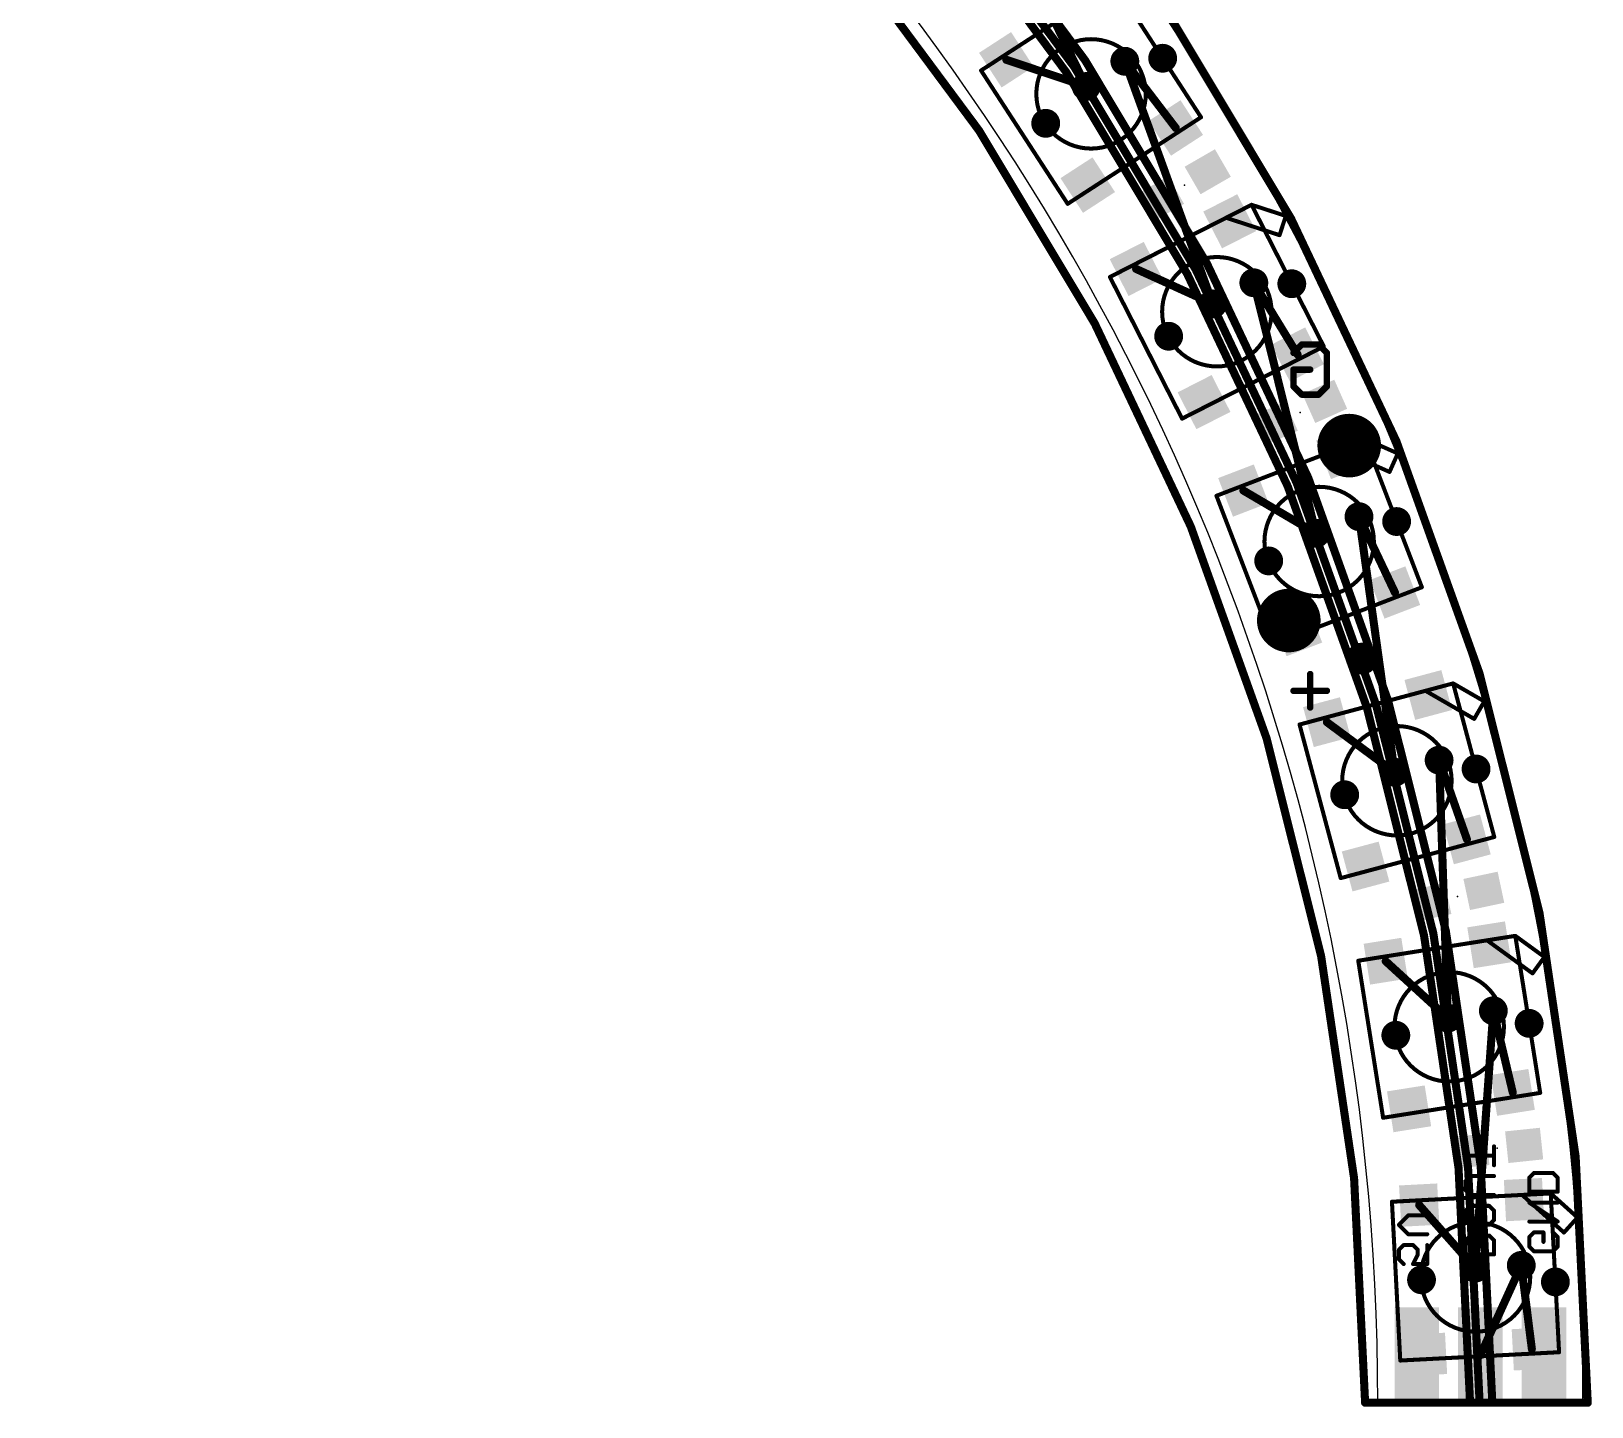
# Model space of a CAD drawing. Extents: x -0.1 to 79.1, y -0.1 to 79.1.
# Drawn here: x 30.06 to 79.13, y -0.13 to 43.13 of the extents above; entities that cross this region are included whole.
import ezdxf

# ---------------------------------------------------------------- set-up
doc = ezdxf.new("R2010")
doc.units = 0
for name, color, linetype in [('1', 12, 'CONTINUOUS'), ('16', 132, 'CONTINUOUS'), ('18', 110, 'CONTINUOUS'), ('20', 53, 'CONTINUOUS'), ('21', 40, 'CONTINUOUS'), ('22', 6, 'CONTINUOUS'), ('23', 53, 'CONTINUOUS'), ('24', 53, 'CONTINUOUS')]:
    doc.layers.add(name, color=color, linetype=linetype)

# ---------------------------------------------------------------- blocks, each defined once
blk = doc.blocks.new('RECT')
blk.add_solid([(-0.5, -0.5), (0.5, -0.5), (-0.5, 0.5), (0.5, 0.5)])
blk = doc.blocks.new('PIE')
at = {"const_width": 0.5}
blk.add_lwpolyline([(0, -0.25, 1), (0, 0.25, 1), (0, -0.25)], format="xyb", dxfattribs=at)
blk = doc.blocks.new('ROUNDV')
at = {"const_width": 0.5}
blk.add_lwpolyline([(0, -0.25, 1), (0, 0.25, 1), (0, -0.25)], format="xyb", dxfattribs=at)

msp = doc.modelspace()

# ---------------------------------------------------------------- linework, layer by layer
at = {"layer": '1'}
for points, const_width in [([(79, 0, 0.4142), (0, 79)], 0.254), ([(75.6, 0, 0.4142), (0, 75.6)], 0.254), ([(72, 0, 0.4142), (0, 72)], 0.254), ([(72, 0, 0.4142), (0, 72)], 0.254), ([(60.7387, 42.2933, 1), (60.6984, 42.1729)], 0.127), ([(64.4946, 42.2256, 1), (64.3936, 42.1486)], 0.127), ([(63.2108, 41.3327, 1), (63.2511, 41.4532)], 0.127), ([(65.9955, 40.0502, 1), (66.0964, 40.1272)], 0.127), ([(64.8268, 35.7127, 1), (64.7741, 35.5972)], 0.127), ([(68.5551, 35.2528, 1), (68.4466, 35.1867)], 0.127), ([(67.185, 34.499, 1), (67.2376, 34.6145)], 0.127), ([(69.8203, 32.9323, 1), (69.9288, 32.9984)], 0.127), ([(68.2047, 28.7409, 1), (68.1402, 28.6314)], 0.127), ([(71.8644, 27.8937, 1), (71.7497, 27.8393)], 0.127), ([(70.4231, 27.2872, 1), (70.4875, 27.3967)], 0.127), ([(72.8802, 25.4537, 1), (72.995, 25.5081)], 0.127), ([(70.8353, 21.4541, 1), (70.7597, 21.352)], 0.127), ([(74.3864, 20.229, 1), (74.2666, 20.187)], 0.127), ([(72.8896, 19.7765, 1), (72.9651, 19.8786)], 0.127), ([(75.1416, 17.6962, 1), (75.2614, 17.7383)], 0.127), ([(72.6898, 13.9323, 1), (72.604, 13.8386)], 0.127), ([(76.0935, 12.3427, 1), (75.9699, 12.3134)], 0.127), ([(74.5575, 12.0492, 1), (74.6433, 12.1428)], 0.127), ([(76.5797, 9.7449, 1), (76.7033, 9.7742)], 0.127), ([(73.7479, 6.2578, 1), (73.6528, 6.1736)], 0.127), ([(76.973, 4.328, 1), (76.847, 4.312)], 0.127), ([(75.4085, 4.1898, 1), (75.5036, 4.2739)], 0.127), ([(77.1788, 1.6869, 1), (77.3048, 1.7028)], 0.127), ([(72, 0.0635, 1), (72, -0.0635)], 0.127), ([(72, 0.0635, 1), (72, -0.0635)], 0.127), ([(71.9365, 0, 1), (72.0635, 0)], 0.127), ([(71.9365, 0, 1), (72.0635, 0)], 0.127), ([(75.5365, 0, 1), (75.6635, 0)], 0.127), ([(75.6, -0.0635, 1), (75.6, 0.0635)], 0.127), ([(78.9365, 0, 1), (79.0635, 0)], 0.127), ([(79, -0.0635, 1), (79, 0.0635)], 0.127)]:
    msp.add_lwpolyline(points, format="xyb", dxfattribs=dict(at, const_width=const_width))
at = {"layer": '1', "const_width": 0.254}
for points in [[(63.2309, 41.3929), (60.7185, 42.2331)], [(66.0459, 40.0887), (64.4441, 42.1871)], [(67.2113, 34.5568), (64.8005, 35.6549)], [(69.8745, 32.9654), (68.5008, 35.2198)], [(70.4553, 27.342), (68.1724, 28.6861)], [(72.9376, 25.4809), (71.8071, 27.8665)], [(72.9273, 19.8276), (70.7975, 21.403)], [(75.2015, 17.7173), (74.3265, 20.208)], [(72.6469, 13.8854), (74.6004, 12.096)], [(76.6415, 9.7595), (76.0317, 12.3281)], [(73.7004, 6.2157), (75.4561, 4.2319)], [(77.2418, 1.6948), (76.91, 4.32)], [(79, 0), (72, 0)], [(75.6, 0), (72, 0)]]:
    msp.add_lwpolyline(points, dxfattribs=at)
at = {"layer": '16'}
for points, const_width in [([(79, 0, 0.4142), (0, 79)], 0.254), ([(76, 0, 0.4142), (0, 76)], 0.254), ([(75.3, 0, 0.4142), (0, 75.3)], 0.254), ([(72, 0, 0.4142), (0, 72)], 0.254), ([(64.5038, 42.2088, 1), (64.3844, 42.1655)], 0.127), ([(63.1738, 41.3652, 1), (63.2881, 41.4207)], 0.127), ([(68.5625, 35.2351, 1), (68.4392, 35.2045)], 0.127), ([(67.1516, 34.5351, 1), (67.271, 34.5784)], 0.127), ([(71.8699, 27.8753, 1), (71.7442, 27.8578)], 0.127), ([(70.3936, 27.3267, 1), (70.5169, 27.3572)], 0.127), ([(74.39, 20.2101, 1), (74.2631, 20.2059)], 0.127), ([(72.8644, 19.8188, 1), (72.9902, 19.8363)], 0.127), ([(76.095, 12.3236, 1), (75.9683, 12.3326)], 0.127), ([(74.5369, 12.0938, 1), (74.6638, 12.0981)], 0.127), ([(76.9678, 4.2937, 1), (76.8522, 4.3463)], 0.127), ([(75.3927, 4.2364, 1), (75.5194, 4.2274)], 0.127), ([(75.5672, 1.5263, 1), (75.6828, 1.4737)], 0.127), ([(72, 0.0635, 1), (72, -0.0635)], 0.127), ([(71.9365, 0, 1), (72.0635, 0)], 0.127), ([(75.2365, 0, 1), (75.3635, 0)], 0.127), ([(75.3, -0.0635, 1), (75.3, 0.0635)], 0.127), ([(76, 0.0635, 1), (76, -0.0635)], 0.127), ([(75.9365, 0, 1), (76.0635, 0)], 0.127), ([(78.9365, 0, 1), (79.0635, 0)], 0.127), ([(79, -0.0635, 1), (79, 0.0635)], 0.127)]:
    msp.add_lwpolyline(points, format="xyb", dxfattribs=dict(at, const_width=const_width))
at = {"layer": '16', "const_width": 0.254}
for points in [[(59.6813, 48.6923), (63.2309, 41.3929)], [(64.4441, 42.1871), (67.2113, 34.5568)], [(68.5008, 35.2198), (70.4553, 27.342)], [(71.8071, 27.8665), (72.9273, 19.8276)], [(74.3265, 20.208), (74.6004, 12.096)], [(76.0317, 12.3281), (75.4561, 4.2319)], [(76.91, 4.32), (75.625, 1.5)], [(75.3, 0), (72, 0)], [(76, 0), (79, 0)]]:
    msp.add_lwpolyline(points, dxfattribs=at)
at = {"layer": '20'}
msp.add_line((78.85, 0), (72.4, 0), dxfattribs=at)
for radius in [78.85, 72.4]:
    msp.add_arc((0, 0), radius, 0, 90, dxfattribs=at)
at = {"layer": '21', "const_width": 0.127}
for points in [[(59.924, 41.896), (63.3625, 44.129)], [(64.6075, 43.8644), (66.8405, 40.4258)], [(62.6472, 37.7026), (59.924, 41.896)], [(66.8405, 40.4258), (62.6472, 37.7026)], [(63.975, 35.4027), (67.6281, 37.2641)], [(67.6281, 37.2641), (68.43, 37.6727)], [(67.6281, 37.2641), (68.8386, 36.8708)], [(68.43, 37.6727), (68.8386, 36.8708)], [(69.506, 37.323), (68.43, 37.6727)], [(69.3094, 36.7178), (69.506, 37.323)], [(68.8386, 36.8708), (70.7, 33.2176)], [(68.8386, 36.8708), (69.3094, 36.7178)], [(66.245, 30.9477), (63.975, 35.4027)], [(70.7, 33.2176), (66.245, 30.9477)], [(67.3251, 28.5216), (71.1528, 29.9909)], [(71.1528, 29.9909), (71.993, 30.3134)], [(71.1528, 29.9909), (72.3156, 29.4732)], [(71.993, 30.3134), (72.3156, 29.4732)], [(73.0266, 29.8532), (71.993, 30.3134)], [(72.3156, 29.4732), (73.7849, 25.6455)], [(72.3156, 29.4732), (72.7678, 29.2719)], [(72.7678, 29.2719), (73.0266, 29.8532)], [(69.117, 23.8537), (67.3251, 28.5216)], [(73.7849, 25.6455), (69.117, 23.8537)], [(73.8979, 22.3891), (74.7673, 22.622)], [(74.7673, 22.622), (75.0002, 21.7527)], [(75.7471, 22.0563), (74.7673, 22.622)], [(69.9376, 21.3279), (73.8979, 22.3891)], [(73.8979, 22.3891), (75.0002, 21.7527)], [(75.4289, 21.5052), (75.7471, 22.0563)], [(75.0002, 21.7527), (76.0614, 17.7924)], [(75.0002, 21.7527), (75.4289, 21.5052)], [(71.2317, 16.4983), (69.9376, 21.3279)], [(76.0614, 17.7924), (71.2317, 16.4983)], [(75.8334, 14.542), (76.7223, 14.6828)], [(76.7223, 14.6828), (76.8631, 13.7939)], [(77.6376, 14.0178), (76.7223, 14.6828)], [(71.7839, 13.9006), (75.8334, 14.542)], [(75.8334, 14.542), (76.8631, 13.7939)], [(72.5661, 8.9622), (71.7839, 13.9006)], [(76.8631, 13.7939), (77.5045, 9.7443)], [(76.8631, 13.7939), (77.2636, 13.5029)], [(77.2636, 13.5029), (77.6376, 14.0178)], [(77.5045, 9.7443), (72.5661, 8.9622)], [(72.8437, 6.321), (76.938, 6.5356)], [(73.1053, 1.3279), (72.8437, 6.321)], [(76.938, 6.5356), (77.8368, 6.5827)], [(76.938, 6.5356), (77.8839, 5.6839)], [(77.8368, 6.5827), (77.8839, 5.6839)], [(78.6776, 5.8256), (77.8368, 6.5827)], [(78.2518, 5.3527), (78.6776, 5.8256)], [(77.8839, 5.6839), (78.0985, 1.5895)], [(77.8839, 5.6839), (78.2518, 5.3527)], [(78.0985, 1.5895), (73.1053, 1.3279)]]:
    msp.add_lwpolyline(points, dxfattribs=at)
at = {"layer": '21'}
for points, const_width in [([(63.3822, 39.4404, 1), (63.3822, 42.8814, 1), (63.3822, 39.4404)], 0.127), ([(59.9506, 41.9133, 1), (59.8973, 41.8787)], 0.0635), ([(59.9067, 41.9226, 1), (59.9413, 41.8694)], 0.0635), ([(66.8139, 40.4085, 1), (66.8671, 40.4431)], 0.0635), ([(66.8578, 40.3992, 1), (66.8232, 40.4525)], 0.0635), ([(62.6299, 37.7293, 1), (62.6645, 37.676)], 0.0635), ([(62.6205, 37.6853, 1), (62.6738, 37.7199)], 0.0635), ([(67.638, 37.2943, 1), (67.6183, 37.2339)], 0.0635), ([(67.6137, 37.2924, 1), (67.6426, 37.2358)], 0.0635), ([(67.6426, 37.2358, 1), (67.6137, 37.2924)], 0.0635), ([(68.4399, 37.7029, 1), (68.4202, 37.6425)], 0.0635), ([(68.4583, 37.6871, 1), (68.4018, 37.6582)], 0.0635), ([(68.4445, 37.6444, 1), (68.4156, 37.7009)], 0.0635), ([(69.5362, 37.3132, 1), (69.4759, 37.3329)], 0.0635), ([(69.4962, 37.2929, 1), (69.5159, 37.3532)], 0.0635), ([(68.8669, 36.8852, 1), (68.8104, 36.8563)], 0.0635), ([(68.8485, 36.9009, 1), (68.8288, 36.8406)], 0.0635), ([(68.8104, 36.8563, 1), (68.8669, 36.8852)], 0.0635), ([(68.8288, 36.8406, 1), (68.8485, 36.9009)], 0.0635), ([(69.2792, 36.7276, 1), (69.3396, 36.708)], 0.0635), ([(69.2996, 36.6876, 1), (69.3192, 36.748)], 0.0635), ([(67.3375, 32.5897, 1), (67.3375, 36.0306, 1), (67.3375, 32.5897)], 0.127), ([(64.0033, 35.4171, 1), (63.9467, 35.3883)], 0.0635), ([(63.9606, 35.431, 1), (63.9894, 35.3744)], 0.0635), ([(70.6717, 33.2032, 1), (70.7283, 33.232)], 0.0635), ([(70.7144, 33.1893, 1), (70.6856, 33.2459)], 0.0635), ([(66.2306, 30.976, 1), (66.2594, 30.9194)], 0.0635), ([(66.2167, 30.9333, 1), (66.2733, 30.9621)], 0.0635), ([(71.1657, 30.0199, 1), (71.1399, 29.9619)], 0.0635), ([(71.1414, 30.0205, 1), (71.1642, 29.9612)], 0.0635), ([(71.1642, 29.9612, 1), (71.1414, 30.0205)], 0.0635), ([(72.0227, 30.3248, 1), (71.9634, 30.302)], 0.0635), ([(72.006, 30.3424, 1), (71.9801, 30.2844)], 0.0635), ([(72.0044, 30.2838, 1), (71.9817, 30.343)], 0.0635), ([(72.3452, 29.4846, 1), (72.2859, 29.4618)], 0.0635), ([(72.3285, 29.5022, 1), (72.3027, 29.4442)], 0.0635), ([(72.2859, 29.4618, 1), (72.3452, 29.4846)], 0.0635), ([(72.3027, 29.4442, 1), (72.3285, 29.5022)], 0.0635), ([(73.0556, 29.8403, 1), (72.9976, 29.8661)], 0.0635), ([(73.0137, 29.8242, 1), (73.0395, 29.8822)], 0.0635), ([(72.7388, 29.2848, 1), (72.7968, 29.2589)], 0.0635), ([(72.7548, 29.2428, 1), (72.7807, 29.3009)], 0.0635), ([(67.3548, 28.5329, 1), (67.2955, 28.5102)], 0.0635), ([(67.3138, 28.5512, 1), (67.3365, 28.4919)], 0.0635), ([(70.555, 25.3631, 1), (70.555, 28.804, 1), (70.555, 25.3631)], 0.127), ([(73.7552, 25.6341, 1), (73.8145, 25.6569)], 0.0635), ([(73.7963, 25.6159, 1), (73.7735, 25.6751)], 0.0635), ([(69.1056, 23.8833, 1), (69.1284, 23.824)], 0.0635), ([(69.0873, 23.8423, 1), (69.1466, 23.865)], 0.0635), ([(74.7979, 22.6302, 1), (74.7366, 22.6138)], 0.0635), ([(74.7831, 22.6495, 1), (74.7514, 22.5945)], 0.0635), ([(74.7755, 22.5914, 1), (74.7591, 22.6527)], 0.0635), ([(73.8897, 22.4198, 1), (73.9062, 22.3584)], 0.0635), ([(73.9138, 22.4166, 1), (73.8821, 22.3616)], 0.0635), ([(73.9062, 22.3584, 1), (73.8897, 22.4198)], 0.0635), ([(75.7746, 22.0405, 1), (75.7196, 22.0722)], 0.0635), ([(75.7312, 22.0288, 1), (75.7629, 22.0838)], 0.0635), ([(75.0309, 21.7609, 1), (74.9695, 21.7445)], 0.0635), ([(75.0161, 21.7802, 1), (74.9843, 21.7252)], 0.0635), ([(74.9695, 21.7445, 1), (75.0309, 21.7609)], 0.0635), ([(74.9843, 21.7252, 1), (75.0161, 21.7802)], 0.0635), ([(69.9683, 21.3361, 1), (69.907, 21.3197)], 0.0635), ([(69.9294, 21.3586, 1), (69.9459, 21.2973)], 0.0635), ([(72.9995, 17.8397, 1), (72.9995, 21.2806, 1), (72.9995, 17.8397)], 0.127), ([(75.4014, 21.5211, 1), (75.4564, 21.4893)], 0.0635), ([(75.413, 21.4777, 1), (75.4447, 21.5327)], 0.0635), ([(76.0307, 17.7842, 1), (76.092, 17.8006)], 0.0635), ([(76.0696, 17.7617, 1), (76.0532, 17.8231)], 0.0635), ([(71.2235, 16.529, 1), (71.24, 16.4676)], 0.0635), ([(71.2011, 16.4901, 1), (71.2624, 16.5065)], 0.0635), ([(76.741, 14.7085, 1), (76.7037, 14.6571)], 0.0635), ([(76.7537, 14.6878, 1), (76.691, 14.6778)], 0.0635), ([(76.7273, 14.6514, 1), (76.7174, 14.7141)], 0.0635), ([(75.8521, 14.5677, 1), (75.8148, 14.5163)], 0.0635), ([(75.8284, 14.5734, 1), (75.8384, 14.5106)], 0.0635), ([(75.8384, 14.5106, 1), (75.8284, 14.5734)], 0.0635), ([(71.8152, 13.9056, 1), (71.7525, 13.8956)], 0.0635), ([(71.7789, 13.932, 1), (71.7889, 13.8693)], 0.0635), ([(76.8818, 13.8196, 1), (76.8445, 13.7682)], 0.0635), ([(76.8945, 13.7988, 1), (76.8318, 13.7889)], 0.0635), ([(76.8318, 13.7889, 1), (76.8945, 13.7988)], 0.0635), ([(76.8445, 13.7682, 1), (76.8818, 13.8196)], 0.0635), ([(77.6633, 13.9991, 1), (77.6119, 14.0364)], 0.0635), ([(77.619, 13.9921, 1), (77.6563, 14.0435)], 0.0635), ([(74.6442, 10.102, 1), (74.6442, 13.5429, 1), (74.6442, 10.102)], 0.127), ([(77.2379, 13.5216, 1), (77.2893, 13.4843)], 0.0635), ([(77.2449, 13.4772, 1), (77.2822, 13.5286)], 0.0635), ([(77.4731, 9.7394, 1), (77.5359, 9.7493)], 0.0635), ([(77.5095, 9.713, 1), (77.4995, 9.7757)], 0.0635), ([(72.5611, 8.9935, 1), (72.571, 8.9308)], 0.0635), ([(72.5347, 8.9572, 1), (72.5974, 8.9671)], 0.0635), ([(72.8754, 6.3227, 1), (72.812, 6.3193)], 0.0635), ([(72.842, 6.3527, 1), (72.8453, 6.2893)], 0.0635), ([(76.9593, 6.5592, 1), (76.9168, 6.512)], 0.0635), ([(76.9364, 6.5673, 1), (76.9397, 6.5039)], 0.0635), ([(76.9397, 6.5039, 1), (76.9364, 6.5673)], 0.0635), ([(77.8581, 6.6063, 1), (77.8156, 6.5591)], 0.0635), ([(77.8685, 6.5843, 1), (77.8051, 6.581)], 0.0635), ([(77.8385, 6.551, 1), (77.8352, 6.6144)], 0.0635), ([(78.7012, 5.8044, 1), (78.654, 5.8469)], 0.0635), ([(75.4711, 2.2348, 1), (75.4711, 5.6757, 1), (75.4711, 2.2348)], 0.127), ([(77.9156, 5.6856, 1), (77.8522, 5.6823)], 0.0635), ([(77.9052, 5.7075, 1), (77.8627, 5.6603)], 0.0635), ([(77.8522, 5.6823, 1), (77.9156, 5.6856)], 0.0635), ([(77.8627, 5.6603, 1), (77.9052, 5.7075)], 0.0635), ([(78.2282, 5.374, 1), (78.2753, 5.3315)], 0.0635), ([(78.2305, 5.3291, 1), (78.273, 5.3763)], 0.0635), ([(78.6563, 5.8021, 1), (78.6988, 5.8492)], 0.0635), ([(78.0668, 1.5879, 1), (78.1302, 1.5912)], 0.0635), ([(78.1002, 1.5578, 1), (78.0968, 1.6212)], 0.0635), ([(73.1037, 1.3596, 1), (73.107, 1.2961)], 0.0635), ([(73.0736, 1.3262, 1), (73.1371, 1.3295)], 0.0635)]:
    msp.add_lwpolyline(points, format="xyb", dxfattribs=dict(at, const_width=const_width))
at = {"layer": '22'}
for points, const_width in [([(69.7476, 33.0151), (70.0103, 33.2777)], 0.2032), ([(70.0103, 33.2777), (70.5357, 33.2777)], 0.2032), ([(70.5357, 33.2777), (70.7984, 33.0151)], 0.2032), ([(70.7984, 33.0151), (70.7984, 31.9643)], 0.2032), ([(69.7476, 31.9643), (69.7476, 32.4897)], 0.2032), ([(69.7476, 32.4897), (70.273, 32.4897)], 0.2032), ([(70.0103, 31.7016), (69.7476, 31.9643)], 0.2032), ([(70.7984, 31.9643), (70.5357, 31.7016)], 0.2032), ([(70.5357, 31.7016), (70.0103, 31.7016)], 0.2032), ([(70.273, 22.9151), (70.273, 21.8643)], 0.2032), ([(70.7984, 22.3897), (69.7476, 22.3897)], 0.2032), ([(76.0533, 7.4701), (76.0533, 8.0632)], 0.127), ([(75.1635, 7.7666), (76.0533, 7.7666)], 0.127), ([(75.1635, 6.9794), (75.3118, 7.1277)], 0.127), ([(75.1635, 6.6828), (75.1635, 6.9794)], 0.127), ([(75.3118, 7.1277), (76.0533, 7.1277)], 0.127), ([(77.1635, 7.0794), (77.3118, 7.2277)], 0.127), ([(77.1635, 6.6345), (77.1635, 7.0794)], 0.127), ([(77.3118, 7.2277), (77.905, 7.2277)], 0.127), ([(77.905, 7.2277), (78.0533, 7.0794)], 0.127), ([(78.0533, 7.0794), (78.0533, 6.6345)], 0.127), ([(75.3118, 6.5345), (75.1635, 6.6828)], 0.127), ([(76.0533, 6.5345), (75.3118, 6.5345)], 0.127), ([(78.0533, 6.6345), (77.1635, 6.6345)], 0.127), ([(73.0635, 5.5956), (73.3601, 5.8922)], 0.127), ([(73.3601, 5.8922), (73.9533, 5.8922)], 0.127), ([(75.1635, 6.0439), (75.3118, 6.1922)], 0.127), ([(75.1635, 5.7473), (75.1635, 6.0439)], 0.127), ([(75.3118, 6.1922), (75.905, 6.1922)], 0.127), ([(75.905, 6.1922), (76.0533, 6.0439)], 0.127), ([(76.0533, 6.0439), (76.0533, 5.7473)], 0.127), ([(78.0533, 5.699), (77.1635, 6.2922)], 0.127), ([(77.1635, 6.2922), (78.0533, 6.2922)], 0.127), ([(73.3601, 5.299), (73.0635, 5.5956)], 0.127), ([(75.3118, 5.599), (75.1635, 5.7473)], 0.127), ([(75.905, 5.599), (75.3118, 5.599)], 0.127), ([(76.0533, 5.7473), (75.905, 5.599)], 0.127), ([(77.1635, 5.699), (78.0533, 5.699)], 0.127), ([(77.1635, 5.2084), (77.3118, 5.3567)], 0.127), ([(77.3118, 5.3567), (77.6084, 5.3567)], 0.127), ([(77.6084, 5.3567), (77.6084, 5.0601)], 0.127), ([(77.905, 5.3567), (78.0533, 5.2084)], 0.127), ([(73.2118, 4.9567), (73.0635, 4.8084)], 0.127), ([(73.5084, 4.9567), (73.2118, 4.9567)], 0.127), ([(73.9533, 5.299), (73.3601, 5.299)], 0.127), ([(73.6567, 4.8084), (73.5084, 4.9567)], 0.127), ([(73.9533, 4.9567), (73.9533, 4.3635)], 0.127), ([(75.1635, 5.1084), (75.3118, 5.2567)], 0.127), ([(75.1635, 4.6635), (75.1635, 5.1084)], 0.127), ([(75.3118, 5.2567), (75.905, 5.2567)], 0.127), ([(75.905, 5.2567), (76.0533, 5.1084)], 0.127), ([(76.0533, 5.1084), (76.0533, 4.6635)], 0.127), ([(77.1635, 4.9118), (77.1635, 5.2084)], 0.127), ([(77.3118, 4.7635), (77.1635, 4.9118)], 0.127), ([(78.0533, 4.9118), (77.905, 4.7635)], 0.127), ([(78.0533, 5.2084), (78.0533, 4.9118)], 0.127), ([(73.0635, 4.8084), (73.0635, 4.5118)], 0.127), ([(73.0635, 4.5118), (73.2118, 4.3635)], 0.127), ([(73.5084, 4.3635), (73.6567, 4.6601)], 0.127), ([(73.9533, 4.3635), (73.5084, 4.3635)], 0.127), ([(73.6567, 4.6601), (73.6567, 4.8084)], 0.127), ([(76.0533, 4.6635), (75.1635, 4.6635)], 0.127), ([(77.905, 4.7635), (77.3118, 4.7635)], 0.127)]:
    msp.add_lwpolyline(points, dxfattribs=dict(at, const_width=const_width))
for points, const_width in [([(70.0103, 33.3285, 1), (70.0103, 33.2269)], 0.1016), ([(70.0462, 33.2418, 1), (69.9744, 33.3137)], 0.1016), ([(70.5716, 33.3137, 1), (70.4998, 33.2418)], 0.1016), ([(70.5357, 33.2269, 1), (70.5357, 33.3285)], 0.1016), ([(69.7117, 33.051, 1), (69.7836, 32.9791)], 0.1016), ([(70.8492, 33.0151, 1), (70.7476, 33.0151)], 0.1016), ([(70.7625, 32.9791, 1), (70.8343, 33.051)], 0.1016), ([(69.7984, 32.4897, 1), (69.6968, 32.4897)], 0.1016), ([(69.7476, 32.5405, 1), (69.7476, 32.4389)], 0.1016), ([(70.273, 32.4389, 1), (70.273, 32.5405)], 0.1016), ([(69.7836, 32.0002, 1), (69.7117, 31.9284)], 0.1016), ([(69.6968, 31.9643, 1), (69.7984, 31.9643)], 0.1016), ([(70.7476, 31.9643, 1), (70.8492, 31.9643)], 0.1016), ([(70.8343, 31.9284, 1), (70.7625, 32.0002)], 0.1016), ([(70.0103, 31.7524, 1), (70.0103, 31.6508)], 0.1016), ([(69.9744, 31.6657, 1), (70.0462, 31.7375)], 0.1016), ([(70.4998, 31.7375, 1), (70.5716, 31.6657)], 0.1016), ([(70.5357, 31.6508, 1), (70.5357, 31.7524)], 0.1016), ([(70.3238, 22.9151, 1), (70.2222, 22.9151)], 0.1016), ([(69.7476, 22.4405, 1), (69.7476, 22.3389)], 0.1016), ([(70.7984, 22.3389, 1), (70.7984, 22.4405)], 0.1016), ([(70.2222, 21.8643, 1), (70.3238, 21.8643)], 0.1016), ([(76.085, 8.0632, 1), (76.0215, 8.0632)], 0.0635), ([(75.1635, 7.7984, 1), (75.1635, 7.7349)], 0.0635), ([(76.0215, 7.4701, 1), (76.085, 7.4701)], 0.0635), ([(76.0533, 7.7349, 1), (76.0533, 7.7984)], 0.0635), ([(75.1953, 6.9794, 1), (75.1317, 6.9794)], 0.0635), ([(75.141, 7.0019, 1), (75.186, 6.957)], 0.0635), ([(75.3118, 7.1595, 1), (75.3118, 7.096)], 0.0635), ([(75.3342, 7.1053, 1), (75.2893, 7.1502)], 0.0635), ([(76.0533, 7.096, 1), (76.0533, 7.1595)], 0.0635), ([(77.1953, 7.0794, 1), (77.1317, 7.0794)], 0.0635), ([(77.141, 7.1019, 1), (77.186, 7.057)], 0.0635), ([(77.3118, 7.2595, 1), (77.3118, 7.196)], 0.0635), ([(77.3342, 7.2053, 1), (77.2893, 7.2502)], 0.0635), ([(77.9274, 7.2502, 1), (77.8825, 7.2053)], 0.0635), ([(77.905, 7.196, 1), (77.905, 7.2595)], 0.0635), ([(78.085, 7.0794, 1), (78.0215, 7.0794)], 0.0635), ([(78.0308, 7.057, 1), (78.0757, 7.1019)], 0.0635), ([(75.1317, 6.6828, 1), (75.1953, 6.6828)], 0.0635), ([(75.186, 6.7053, 1), (75.141, 6.6604)], 0.0635), ([(75.3118, 6.5663, 1), (75.3118, 6.5028)], 0.0635), ([(75.2893, 6.5121, 1), (75.3342, 6.557)], 0.0635), ([(76.0533, 6.5028, 1), (76.0533, 6.5663)], 0.0635), ([(77.1317, 6.6345, 1), (77.1953, 6.6345)], 0.0635), ([(77.1635, 6.6663, 1), (77.1635, 6.6028)], 0.0635), ([(78.0215, 6.6345, 1), (78.085, 6.6345)], 0.0635), ([(78.0533, 6.6028, 1), (78.0533, 6.6663)], 0.0635), ([(73.3601, 5.9239, 1), (73.3601, 5.8604)], 0.0635), ([(73.3825, 5.8697, 1), (73.3376, 5.9146)], 0.0635), ([(73.9533, 5.8604, 1), (73.9533, 5.9239)], 0.0635), ([(75.1953, 6.0439, 1), (75.1317, 6.0439)], 0.0635), ([(75.141, 6.0663, 1), (75.186, 6.0214)], 0.0635), ([(75.3118, 6.2239, 1), (75.3118, 6.1604)], 0.0635), ([(75.3342, 6.1697, 1), (75.2893, 6.2146)], 0.0635), ([(75.9274, 6.2146, 1), (75.8825, 6.1697)], 0.0635), ([(75.905, 6.1604, 1), (75.905, 6.2239)], 0.0635), ([(76.085, 6.0439, 1), (76.0215, 6.0439)], 0.0635), ([(76.0308, 6.0214, 1), (76.0757, 6.0663)], 0.0635), ([(77.1811, 6.3186, 1), (77.1459, 6.2658)], 0.0635), ([(77.1635, 6.3239, 1), (77.1635, 6.2604)], 0.0635), ([(78.0533, 6.2604, 1), (78.0533, 6.3239)], 0.0635), ([(73.086, 5.6181, 1), (73.041, 5.5732)], 0.0635), ([(73.041, 5.6181, 1), (73.086, 5.5732)], 0.0635), ([(75.1317, 5.7473, 1), (75.1953, 5.7473)], 0.0635), ([(75.186, 5.7698, 1), (75.141, 5.7249)], 0.0635), ([(75.3118, 5.6308, 1), (75.3118, 5.5673)], 0.0635), ([(75.2893, 5.5766, 1), (75.3342, 5.6215)], 0.0635), ([(75.8825, 5.6215, 1), (75.9274, 5.5766)], 0.0635), ([(75.905, 5.5673, 1), (75.905, 5.6308)], 0.0635), ([(76.0215, 5.7473, 1), (76.085, 5.7473)], 0.0635), ([(76.0757, 5.7249, 1), (76.0308, 5.7698)], 0.0635), ([(77.1635, 5.7308, 1), (77.1635, 5.6673)], 0.0635), ([(77.3118, 5.3884, 1), (77.3118, 5.3249)], 0.0635), ([(77.3342, 5.3342, 1), (77.2893, 5.3791)], 0.0635), ([(77.6401, 5.3567, 1), (77.5766, 5.3567)], 0.0635), ([(77.6084, 5.3249, 1), (77.6084, 5.3884)], 0.0635), ([(77.9274, 5.3791, 1), (77.8825, 5.3342)], 0.0635), ([(78.0356, 5.6726, 1), (78.0709, 5.7254)], 0.0635), ([(78.0533, 5.6673, 1), (78.0533, 5.7308)], 0.0635), ([(73.2118, 4.9884, 1), (73.2118, 4.9249)], 0.0635), ([(73.2342, 4.9342, 1), (73.1893, 4.9791)], 0.0635), ([(73.3601, 5.3308, 1), (73.3601, 5.2673)], 0.0635), ([(73.3376, 5.2766, 1), (73.3825, 5.3215)], 0.0635), ([(73.5308, 4.9791, 1), (73.4859, 4.9342)], 0.0635), ([(73.5084, 4.9249, 1), (73.5084, 4.9884)], 0.0635), ([(73.985, 4.9567, 1), (73.9215, 4.9567)], 0.0635), ([(73.9533, 5.2673, 1), (73.9533, 5.3308)], 0.0635), ([(75.1953, 5.1084, 1), (75.1317, 5.1084)], 0.0635), ([(75.141, 5.1308, 1), (75.186, 5.0859)], 0.0635), ([(75.3118, 5.2884, 1), (75.3118, 5.2249)], 0.0635), ([(75.3342, 5.2342, 1), (75.2893, 5.2791)], 0.0635), ([(75.9274, 5.2791, 1), (75.8825, 5.2342)], 0.0635), ([(75.905, 5.2249, 1), (75.905, 5.2884)], 0.0635), ([(76.085, 5.1084, 1), (76.0215, 5.1084)], 0.0635), ([(76.0308, 5.0859, 1), (76.0757, 5.1308)], 0.0635), ([(77.1953, 5.2084, 1), (77.1317, 5.2084)], 0.0635), ([(77.1317, 4.9118, 1), (77.1953, 4.9118)], 0.0635), ([(77.141, 5.2308, 1), (77.186, 5.1859)], 0.0635), ([(77.186, 4.9342, 1), (77.141, 4.8893)], 0.0635), ([(77.5766, 5.0601, 1), (77.6401, 5.0601)], 0.0635), ([(78.085, 5.2084, 1), (78.0215, 5.2084)], 0.0635), ([(78.0215, 4.9118, 1), (78.085, 4.9118)], 0.0635), ([(78.0308, 5.1859, 1), (78.0757, 5.2308)], 0.0635), ([(78.0757, 4.8893, 1), (78.0308, 4.9342)], 0.0635), ([(73.041, 4.8308, 1), (73.086, 4.7859)], 0.0635), ([(73.086, 4.5342, 1), (73.041, 4.4893)], 0.0635), ([(73.0953, 4.8084, 1), (73.0318, 4.8084)], 0.0635), ([(73.0318, 4.5118, 1), (73.0953, 4.5118)], 0.0635), ([(73.1893, 4.341, 1), (73.2342, 4.386)], 0.0635), ([(73.5084, 4.3952, 1), (73.5084, 4.3318)], 0.0635), ([(73.6884, 4.8084, 1), (73.6249, 4.8084)], 0.0635), ([(73.6249, 4.6601, 1), (73.6884, 4.6601)], 0.0635), ([(73.6851, 4.6459, 1), (73.6283, 4.6743)], 0.0635), ([(73.6342, 4.7859, 1), (73.6791, 4.8308)], 0.0635), ([(73.9533, 4.3318, 1), (73.9533, 4.3952)], 0.0635), ([(75.1317, 4.6635, 1), (75.1953, 4.6635)], 0.0635), ([(75.1635, 4.6952, 1), (75.1635, 4.6318)], 0.0635), ([(76.0215, 4.6635, 1), (76.085, 4.6635)], 0.0635), ([(76.0533, 4.6318, 1), (76.0533, 4.6952)], 0.0635), ([(77.3118, 4.7953, 1), (77.3118, 4.7318)], 0.0635), ([(77.2893, 4.741, 1), (77.3342, 4.786)], 0.0635), ([(77.8825, 4.786, 1), (77.9274, 4.741)], 0.0635), ([(77.905, 4.7318, 1), (77.905, 4.7953)], 0.0635), ([(73.48, 4.3777, 1), (73.5368, 4.3493)], 0.0635), ([(73.9215, 4.3635, 1), (73.985, 4.3635)], 0.0635)]:
    msp.add_lwpolyline(points, format="xyb", dxfattribs=dict(at, const_width=const_width))
at = {"layer": '23'}
for p in [(63.3822, 41.1609), (66.3156, 38.2873), (67.3375, 34.3102), (69.9544, 31.1457), (70.555, 27.0835), (71.9, 23.4), (72.9995, 19.5602), (74.9013, 15.9208), (74.6442, 11.8225), (76.1552, 8.0042), (75.4711, 3.9553)]:
    msp.add_point(p, dxfattribs=at)
at = {"layer": '24'}
for p in [(71.5, 30.1), (69.6, 24.6), (75.625, 0)]:
    msp.add_point(p, dxfattribs=at)

# ---------------------------------------------------------------- block references
at = {"layer": '1', "xscale": 1.3, "yscale": 1.2}
for p, rotation in [((60.7185, 42.2331), 123), ((66.0459, 40.0887), 123), ((63.2783, 38.2914), 123), ((67.7408, 37.1531), 117), ((64.8005, 35.6549), 117), ((69.8745, 32.9654), 117), ((66.9342, 31.4672), 117), ((71.2533, 29.8688), 111), ((68.1724, 28.6861), 111), ((72.9376, 25.4809), 111), ((69.8568, 24.2983), 111), ((73.9851, 22.2571), 105), ((70.7975, 21.403), 105), ((75.2015, 17.7173), 105), ((72.014, 16.8632), 105), ((75.9063, 14.4017), 99), ((72.6469, 13.8854), 99), ((76.6415, 9.7595), 99), ((73.3821, 9.2433), 99), ((73.7004, 6.2157), 93), ((76.9958, 6.3884), 93), ((73.9463, 1.5221), 93), ((77.2418, 1.6948), 93)]:
    msp.add_blockref('RECT', p, dxfattribs=dict(at, rotation=rotation))
at = {"layer": '1', "xscale": 1.1}
for p, rotation in [((67.0517, 38.7123), 30), ((65.5795, 37.8623), 30), ((70.7309, 31.4914), 24), ((69.1779, 30.8), 24), ((75.7327, 16.0975), 12), ((74.0699, 15.744), 12), ((75.3098, 7.9154), 6), ((77.0005, 8.0931), 6)]:
    msp.add_blockref('RECT', p, dxfattribs=dict(at, rotation=rotation))
at = {"layer": '1'}
msp.add_blockref('PIE', (71.9, 23.4), dxfattribs=at)
at = {"layer": '16', "xscale": 2, "yscale": 2}
for p in [(71.5, 30.1), (69.6, 24.6)]:
    msp.add_blockref('PIE', p, dxfattribs=at)
at = {"layer": '16', "xscale": 3, "yscale": 1.4, "rotation": 90}
for p in [(73.625, 1.5), (75.625, 1.5), (77.625, 1.5)]:
    msp.add_blockref('RECT', p, dxfattribs=at)
at = {"layer": '18', "xscale": 0.9064, "yscale": 0.9064}
for p in [(65.6343, 42.2822), (65.6343, 42.2822), (64.4441, 42.1871), (64.4441, 42.1871), (63.2309, 41.3929), (63.2309, 41.3929), (61.9565, 40.235), (61.9565, 40.235), (68.5008, 35.2198), (68.5008, 35.2198), (69.6945, 35.1899), (69.6945, 35.1899), (67.2113, 34.5568), (67.2113, 34.5568), (65.8228, 33.5384), (65.8228, 33.5384), (71.8071, 27.8665), (71.8071, 27.8665), (72.991, 27.7121), (72.991, 27.7121), (70.4553, 27.342), (70.4553, 27.342), (68.9679, 26.4743), (68.9679, 26.4743), (74.3265, 20.208), (74.3265, 20.208), (72.9273, 19.8276), (72.9273, 19.8276), (75.4879, 19.9307), (75.4879, 19.9307), (71.3574, 19.1202), (71.3574, 19.1202), (76.0317, 12.3281), (76.0317, 12.3281), (74.6004, 12.096), (74.6004, 12.096), (77.1577, 11.9309), (77.1577, 11.9309), (72.9651, 11.5565), (72.9651, 11.5565), (75.4561, 4.2319), (75.4561, 4.2319), (76.91, 4.32), (76.91, 4.32), (73.7734, 3.8663), (73.7734, 3.8663), (77.9821, 3.8003), (77.9821, 3.8003)]:
    msp.add_blockref('ROUNDV', p, dxfattribs=at)

doc.saveas('drawing.dxf')
